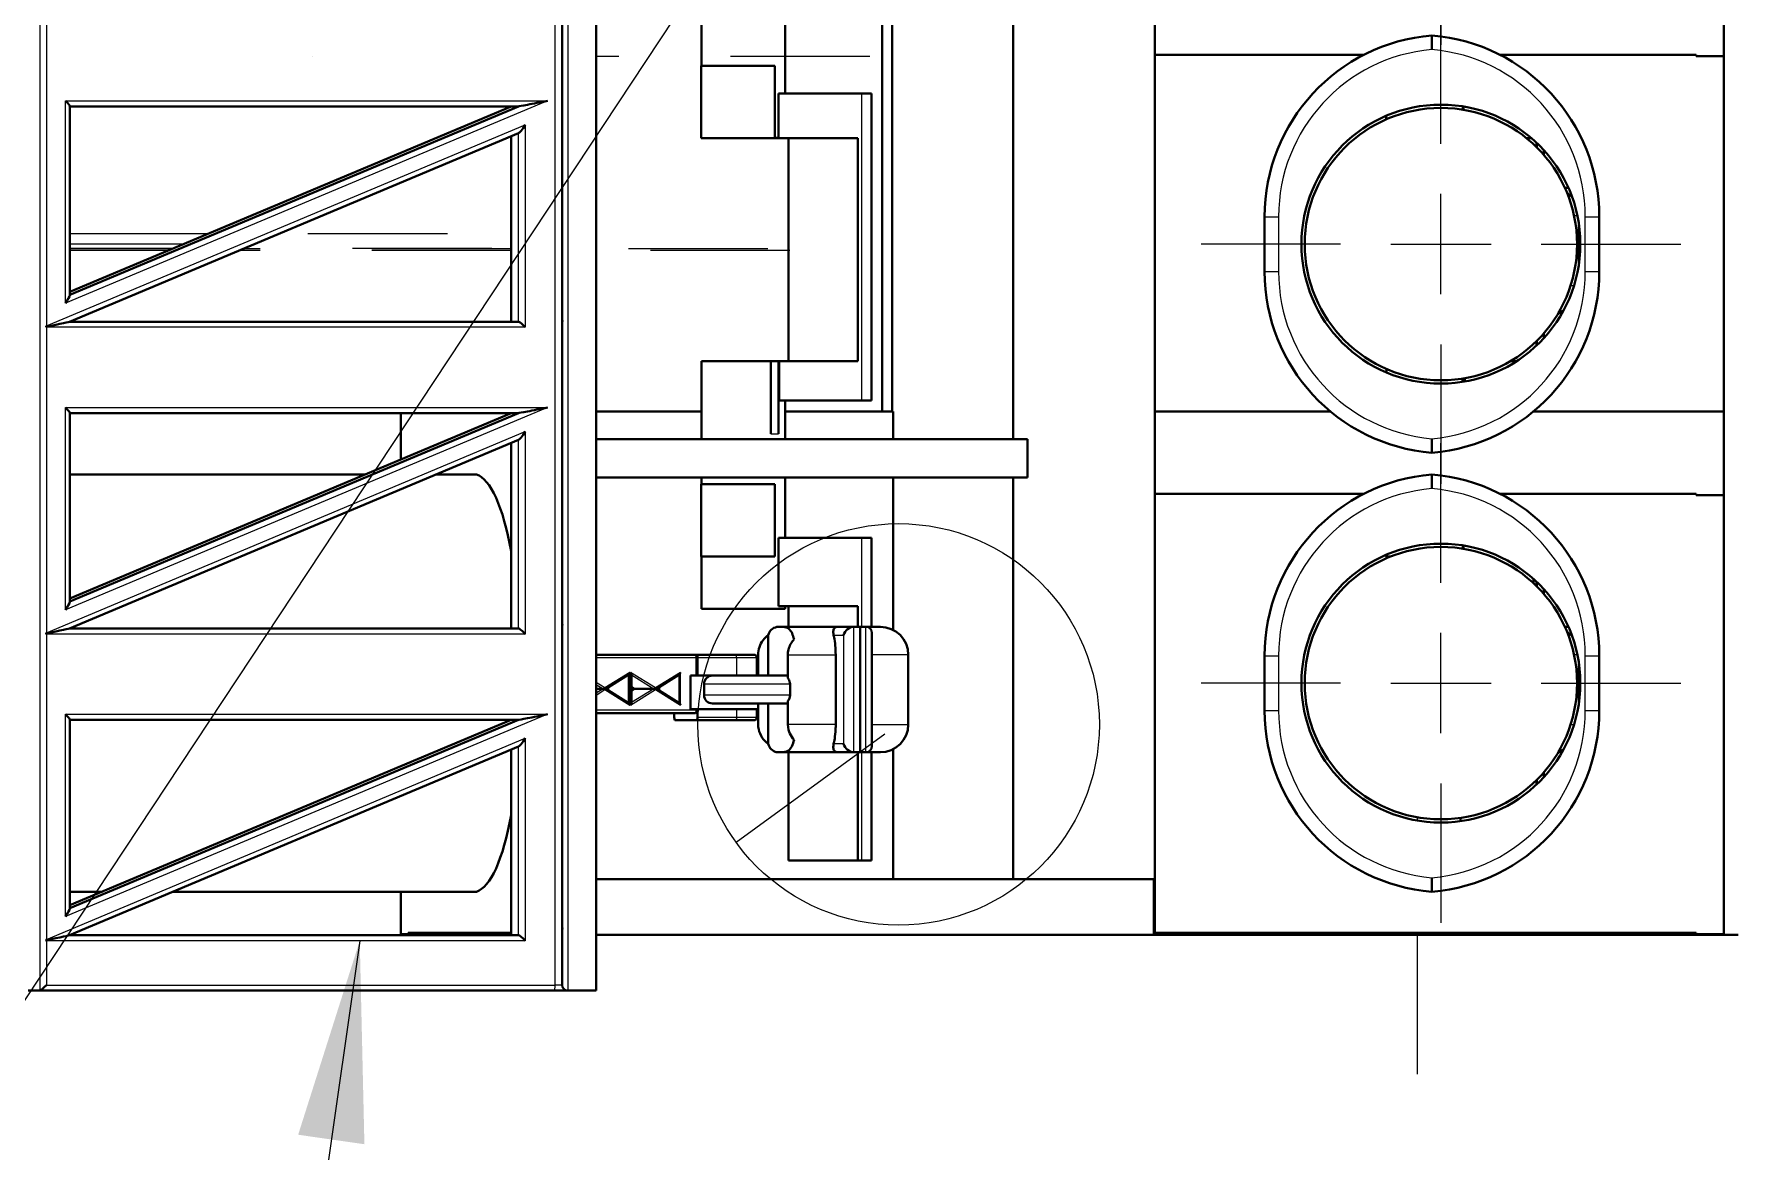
# Model space of a CAD drawing. Header units: inches. Extents: x 0 to 11, y 0 to 8.5.
# Drawn here: x 8.643 to 10.164, y 3.789 to 4.791 of the extents above; entities that cross this region are included whole.
import ezdxf

# ---------------------------------------------------------------- set-up
doc = ezdxf.new("R2010")
doc.units = ezdxf.units.IN
doc.header["$LTSCALE"] = 0.5
doc.header["$MEASUREMENT"] = 0
doc.linetypes.add('CENTER', pattern=[0.72, 0.45, -0.09, 0.09, -0.09])
doc.linetypes.add('ONS_PHANTOM', pattern=[0.5, 0.25, -0.05, 0.05, -0.05, 0.05, -0.05])
for name, color, linetype, lineweight in [('ANNOTATION_LINES', 7, 'Continuous', 13), ('ANNOTATION_TEXT', 7, 'Continuous', 25), ('CENTERMARKS', 7, 'Continuous', 13), ('EXPLODE_LINES', 7, 'ONS_PHANTOM', 13), ('TANGENT_LINES', 7, 'Continuous', 15), ('Visible', 7, 'Continuous', 40)]:
    doc.layers.add(name, color=color, linetype=linetype, lineweight=lineweight)

msp = doc.modelspace()

# ---------------------------------------------------------------- linework, layer by layer
at = {"layer": 'ANNOTATION_LINES', "color": 7}
for p, q in [((9.31875, 4.95886, -0.20227), (7.87732, 2.78036, 0.20227)), ((9.40583, 4.16281, 0.0069), (9.27248, 4.06581, -0.0069)), ((8.93496, 3.97774, 0.26143), (8.76743, 2.80843, -0.26143))]:
    msp.add_line(p, q, dxfattribs=at)
msp.add_solid([(8.87973, 3.80381), (8.93496, 3.97774), (8.93913, 3.7953)], dxfattribs=at)
at = {"layer": 'ANNOTATION_TEXT', "color": 7}
msp.add_circle((9.41805, 4.17169), 0.18, dxfattribs=at)
at = {"layer": 'CENTERMARKS', "linetype": 'CENTER'}
for p, q in [((9.90426, 4.90587), (9.90426, 4.78087)), ((9.90426, 4.69229), (9.90426, 4.81729)), ((9.81426, 4.60229), (9.68926, 4.60229)), ((9.99426, 4.60229), (10.11926, 4.60229)), ((9.90426, 4.51229), (9.90426, 4.38729)), ((9.90426, 4.2987), (9.90426, 4.4237)), ((9.81426, 4.2087), (9.68926, 4.2087)), ((9.99426, 4.2087), (10.11926, 4.2087)), ((9.90426, 4.1187), (9.90426, 3.9937))]:
    msp.add_line(p, q, dxfattribs=at)
at = {"layer": 'CENTERMARKS', "linetype": 'Continuous'}
for p, q in [((9.90426, 4.55729), (9.90426, 4.64729)), ((9.85926, 4.60229), (9.94926, 4.60229)), ((9.90426, 4.1637), (9.90426, 4.2537)), ((9.85926, 4.2087), (9.94926, 4.2087))]:
    msp.add_line(p, q, dxfattribs=at)
at = {"layer": 'EXPLODE_LINES'}
for p, q in [((8.89225, 4.77055), (8.89225, 4.77055)), ((9.39225, 4.77055), (9.14679, 4.77055)), ((8.7988, 4.61158), (8.67496, 4.61158)), ((9.01351, 4.61158), (8.86255, 4.61158)), ((8.77667, 4.60229), (8.67496, 4.60229)), ((8.77667, 4.60229), (8.67496, 4.60229)), ((8.76731, 4.59835), (8.67496, 4.59835)), ((8.76669, 4.59809), (8.67496, 4.59809)), ((8.76297, 4.59653), (8.67496, 4.59653)), ((9.07072, 4.59653), (8.82672, 4.59653)), ((9.07072, 4.59809), (8.83044, 4.59809)), ((9.05344, 4.59835), (8.83106, 4.59835)), ((9.30076, 4.59809), (9.14679, 4.59809)), ((9.32053, 4.59653), (9.14679, 4.59653)), ((9.88299, 4.08845), (9.88299, 4.08552)), ((9.88299, 3.98305), (9.88299, 3.78305))]:
    msp.add_line(p, q, dxfattribs=at)
at = {"layer": 'TANGENT_LINES'}
for p, q in [((8.64828, 3.9331), (8.64828, 5.60799)), ((9.11018, 3.93805), (9.11018, 5.60305)), ((9.12147, 5.60805), (9.12147, 3.93305)), ((8.65415, 4.80274), (8.65415, 4.52892)), ((9.38479, 4.73721), (9.38479, 4.46221)), ((9.10329, 4.7308), (8.67125, 4.54932)), ((8.67125, 4.7308), (9.10329, 4.7308)), ((8.67125, 4.54932), (8.67125, 4.7308)), ((8.65415, 4.52892), (9.08337, 4.70921)), ((9.07725, 4.53274), (9.07725, 4.70176)), ((9.08337, 4.70921), (9.08337, 4.52774)), ((10.02164, 4.64528), (10.0208, 4.64528)), ((9.74625, 4.62683), (9.75875, 4.62683)), ((9.75875, 4.62683), (9.75875, 4.57774)), ((10.02663, 4.62778), (10.02368, 4.62778)), ((10.03375, 4.57774), (10.03375, 4.62683)), ((10.03375, 4.62683), (10.04625, 4.62683)), ((9.74625, 4.57774), (9.75875, 4.57774)), ((10.02063, 4.56528), (10.02366, 4.56528)), ((10.03375, 4.57774), (10.04625, 4.57774)), ((9.08337, 4.52774), (8.65415, 4.52774)), ((8.65415, 4.52774), (8.65415, 4.25392)), ((9.10329, 4.4558), (8.67125, 4.27432)), ((8.67125, 4.27432), (8.67125, 4.4558)), ((8.67125, 4.4558), (9.10329, 4.4558)), ((8.65415, 4.25392), (9.08337, 4.43421)), ((9.08337, 4.43421), (9.08337, 4.25274)), ((9.30358, 4.43221), (9.31024, 4.43221)), ((9.07725, 4.25774), (9.07725, 4.42676)), ((9.38479, 4.33896), (9.38479, 4.25919)), ((9.08337, 4.25274), (8.65415, 4.25274)), ((8.65415, 4.25274), (8.65415, 3.97892)), ((9.35979, 4.25169), (9.3688, 4.25169)), ((9.3688, 4.25169), (9.3688, 4.15419)), ((9.37799, 4.14669), (9.37799, 4.25919)), ((9.38859, 4.14669), (9.38859, 4.25919)), ((10.02164, 4.25169), (10.0208, 4.25169)), ((9.14679, 4.23169), (9.23688, 4.23169)), ((9.23784, 4.23169), (9.27279, 4.23169)), ((9.27279, 4.23169), (9.27279, 4.21544)), ((9.27279, 4.23169), (9.29096, 4.23169)), ((9.31875, 4.23419), (9.36168, 4.23419)), ((9.42673, 4.23419), (9.39415, 4.23419)), ((9.74625, 4.23324), (9.75875, 4.23324)), ((9.75875, 4.23324), (9.75875, 4.18416)), ((10.02663, 4.23419), (10.02368, 4.23419)), ((10.03375, 4.18416), (10.03375, 4.23324)), ((10.03375, 4.23324), (10.04625, 4.23324)), ((9.17712, 4.21836), (9.15471, 4.20442)), ((9.17549, 4.21617), (9.17549, 4.19123)), ((9.17712, 4.18903), (9.17712, 4.21836)), ((9.17777, 4.21836), (9.17777, 4.18903)), ((9.20018, 4.20442), (9.17777, 4.21836)), ((9.17855, 4.21614), (9.19855, 4.2037)), ((9.22258, 4.21836), (9.20018, 4.20442)), ((9.22096, 4.21617), (9.22096, 4.19123)), ((9.22258, 4.18903), (9.22258, 4.21836)), ((9.15471, 4.20442), (9.14679, 4.20935)), ((9.14679, 4.20761), (9.15308, 4.2037)), ((9.15308, 4.2037), (9.14679, 4.19978)), ((9.14679, 4.19805), (9.15471, 4.20298)), ((9.15471, 4.20298), (9.17712, 4.18903)), ((9.15791, 4.20217), (9.15791, 4.20523)), ((9.17777, 4.18903), (9.20018, 4.20298)), ((9.18097, 4.2037), (9.17855, 4.2052)), ((9.17855, 4.20219), (9.18097, 4.2037)), ((9.19855, 4.2037), (9.17855, 4.19125)), ((9.20018, 4.20298), (9.22258, 4.18903)), ((9.20338, 4.20217), (9.20338, 4.20523)), ((9.24365, 4.20794), (9.32072, 4.20794)), ((9.23688, 4.18434), (9.14679, 4.18434)), ((9.32072, 4.19794), (9.24365, 4.19794)), ((9.27279, 4.18544), (9.27279, 4.17786)), ((9.10329, 4.1808), (8.67125, 3.99932)), ((8.67125, 4.1808), (9.10329, 4.1808)), ((8.67125, 3.99932), (8.67125, 4.1808)), ((9.27279, 4.17786), (9.23784, 4.17786)), ((9.29096, 4.17786), (9.27279, 4.17786)), ((9.36168, 4.17169), (9.31875, 4.17169)), ((9.39415, 4.17169), (9.42673, 4.17169)), ((9.74625, 4.18416), (9.75875, 4.18416)), ((10.02063, 4.17169), (10.02366, 4.17169)), ((10.03375, 4.18416), (10.04625, 4.18416)), ((8.65415, 3.97892), (9.08337, 4.15921)), ((9.08337, 4.15921), (9.08337, 3.97774)), ((9.3688, 4.15419), (9.35979, 4.15419)), ((9.07725, 3.98274), (9.07725, 4.15176)), ((9.38479, 4.14669), (9.38479, 4.04971)), ((8.65415, 3.97774), (8.65415, 3.93805)), ((9.08337, 3.97774), (8.65415, 3.97774)), ((8.65415, 3.93805), (9.11018, 3.93805)), ((9.11647, 3.93805), (9.11018, 3.93805))]:
    msp.add_line(p, q, dxfattribs=at)
for centre, start, end in [((9.90921, 4.62683), 94.94114, 180), ((9.88329, 4.62683), 0, 85.05886), ((9.90921, 4.57774), 180, 265.05886), ((9.88329, 4.57774), 274.94114, 0), ((9.90921, 4.23324), 94.94114, 180), ((9.88329, 4.23324), 0, 85.05886), ((9.90921, 4.18416), 180, 265.05886), ((9.88329, 4.18416), 274.94114, 0)]:
    msp.add_arc(centre, 0.15046, start, end, dxfattribs=at)
for centre, major_axis, ratio, start_param, end_param in [((9.27186, 4.23169), (0, -0.0025), 0.3728766, 1.5707963, 3.1415927), ((9.10889, 3.93805), (0, -0.005), 0.2574798, 0, 1.5707963)]:
    msp.add_ellipse(centre, major_axis=major_axis, ratio=ratio, start_param=start_param, end_param=end_param, dxfattribs=at)
at = {"layer": 'TANGENT_LINES', "extrusion": (0, 0, -1)}
msp.add_ellipse((9.27186, 4.17786), major_axis=(0, 0.0025), ratio=0.3728766, start_param=1.5707963, end_param=3.1415927, dxfattribs=at)
at = {"layer": 'Visible'}
for p, q in [((9.5207, 5.65805), (9.5207, 4.42729)), ((9.14679, 5.60805), (9.14679, 3.93305)), ((9.64777, 4.772), (9.64777, 5.23946)), ((10.15799, 5.23946), (10.15799, 4.77087)), ((9.4033, 4.93391), (9.4033, 4.45229)), ((9.41219, 4.93616), (9.41219, 4.45229)), ((9.24137, 4.87221), (9.24137, 4.76221)), ((9.64777, 4.37841), (9.64777, 4.84587)), ((10.15799, 4.84587), (10.15799, 4.37729)), ((9.31637, 4.73721), (9.31637, 4.83221)), ((9.11647, 4.53601), (9.11647, 4.80442)), ((9.89625, 4.77673), (9.89625, 4.78927)), ((9.83518, 4.772), (9.64777, 4.772)), ((10.13299, 4.772), (9.95731, 4.772)), ((10.13299, 4.772), (10.13299, 4.77087)), ((10.15799, 4.77087), (10.13299, 4.77087)), ((9.24103, 4.76221), (9.24103, 4.69721)), ((9.307, 4.76221), (9.24103, 4.76221)), ((9.307, 4.76221), (9.307, 4.69771)), ((9.31024, 4.73721), (9.38479, 4.73721)), ((9.31024, 4.73721), (9.31024, 4.69771)), ((9.39391, 4.73721), (9.38479, 4.73721)), ((9.39391, 4.46221), (9.39391, 4.73721)), ((8.67496, 4.5565), (8.67496, 4.72596)), ((9.07072, 4.7258), (8.67496, 4.55956)), ((8.67496, 4.55682), (9.07725, 4.7258)), ((9.07725, 4.7258), (8.67496, 4.7258)), ((9.85509, 4.71721), (9.85509, 4.71406)), ((9.92383, 4.72282), (9.92383, 4.72574)), ((9.92451, 4.72563), (9.92451, 4.72271)), ((8.6748, 4.53271), (9.0774, 4.70183)), ((9.07072, 4.53274), (9.07072, 4.69902)), ((9.307, 4.69721), (9.24103, 4.69721)), ((9.307, 4.69771), (9.307, 4.69721)), ((9.31024, 4.69771), (9.307, 4.69771)), ((9.307, 4.69721), (9.31024, 4.69721)), ((9.31024, 4.69771), (9.31024, 4.69721)), ((9.31024, 4.69721), (9.38146, 4.69721)), ((9.31925, 4.69721), (9.31925, 4.49721)), ((9.38146, 4.69721), (9.38146, 4.49721)), ((9.98108, 4.69721), (9.98559, 4.69721)), ((9.9899, 4.69334), (9.9899, 4.68933)), ((9.99035, 4.69292), (9.99035, 4.68889)), ((9.99642, 4.6824), (9.99642, 4.68674)), ((10.01544, 4.65278), (10.01861, 4.65278)), ((10.0208, 4.64528), (10.01705, 4.64846)), ((9.74625, 4.57774), (9.74625, 4.62683)), ((10.04625, 4.62683), (10.04625, 4.57774)), ((10.02808, 4.61939), (10.02808, 4.58518)), ((9.11647, 4.53192), (9.11647, 4.53601)), ((10.0128, 4.54028), (10.00946, 4.54028)), ((8.67486, 4.53274), (9.07725, 4.53274)), ((9.11647, 4.26351), (9.11647, 4.53192)), ((9.99642, 4.51783), (9.99642, 4.52217)), ((9.9899, 4.51524), (9.9899, 4.51123)), ((9.99035, 4.51568), (9.99035, 4.51165)), ((9.24137, 4.49721), (9.24137, 4.42729)), ((9.30358, 4.49721), (9.24137, 4.49721)), ((9.30358, 4.49721), (9.31024, 4.49721)), ((9.30358, 4.49721), (9.30358, 4.43221)), ((9.31024, 4.49721), (9.31024, 4.43221)), ((9.31085, 4.49721), (9.31024, 4.49721)), ((9.31085, 4.49721), (9.38146, 4.49721)), ((9.31085, 4.49721), (9.31085, 4.46221)), ((9.85539, 4.49038), (9.85539, 4.48723)), ((9.96647, 4.49721), (9.97196, 4.49721)), ((9.92353, 4.4817), (9.92353, 4.47878)), ((9.92442, 4.48185), (9.92442, 4.47892)), ((9.92581, 4.48209), (9.92581, 4.47916)), ((9.31085, 4.46221), (9.38479, 4.46221)), ((9.31637, 4.42729), (9.31637, 4.46221)), ((9.39391, 4.46221), (9.38479, 4.46221)), ((8.67496, 4.2815), (8.67496, 4.45096)), ((8.67496, 4.28182), (9.07725, 4.4508)), ((9.07072, 4.4508), (8.67496, 4.28456)), ((9.07725, 4.4508), (8.67496, 4.4508)), ((8.97184, 4.4508), (8.97184, 4.40926)), ((9.14679, 4.45229), (9.24137, 4.45229)), ((9.31637, 4.45229), (9.41323, 4.45229)), ((9.41323, 4.45229), (9.41323, 4.42729)), ((9.64777, 4.45229), (9.80521, 4.45229)), ((9.64777, 3.98483), (9.64777, 4.45229)), ((9.98729, 4.45229), (10.15799, 4.45229)), ((10.15799, 4.45229), (10.15799, 3.9837)), ((9.89625, 4.4153), (9.89625, 4.42784)), ((8.6748, 4.25771), (9.0774, 4.42683)), ((9.07072, 4.25774), (9.07072, 4.42402)), ((9.53373, 4.42729), (9.14679, 4.42729)), ((9.53373, 4.39315), (9.53373, 4.42729)), ((8.67496, 4.39568), (8.93951, 4.39568)), ((9.00326, 4.39568), (9.03958, 4.39568)), ((9.53373, 4.39315), (9.14679, 4.39315)), ((9.24103, 4.38721), (9.24103, 4.32221)), ((9.307, 4.38721), (9.24103, 4.38721)), ((9.24137, 4.39315), (9.24137, 4.38721)), ((9.307, 4.38721), (9.307, 4.32221)), ((9.31637, 4.33896), (9.31637, 4.39315)), ((9.41323, 4.39315), (9.41323, 4.25639)), ((9.5207, 4.39315), (9.5207, 4.03305)), ((9.89625, 4.38314), (9.89625, 4.39568)), ((9.83518, 4.37841), (9.64777, 4.37841)), ((10.13299, 4.37841), (9.95731, 4.37841)), ((10.13299, 4.37841), (10.13299, 4.37729)), ((10.15799, 4.37729), (10.13299, 4.37729)), ((9.31024, 4.33896), (9.38479, 4.33896)), ((9.31024, 4.33896), (9.31024, 4.27771)), ((9.39391, 4.33896), (9.38479, 4.33896)), ((9.39391, 4.25919), (9.39391, 4.33896)), ((9.307, 4.32221), (9.24103, 4.32221)), ((9.24137, 4.32221), (9.24137, 4.27521)), ((9.85509, 4.32362), (9.85509, 4.32221)), ((9.85509, 4.32221), (9.85924, 4.32221)), ((9.85539, 4.32221), (9.85539, 4.3206)), ((9.92383, 4.32923), (9.92383, 4.33216)), ((9.92451, 4.33205), (9.92451, 4.32912)), ((9.9873, 4.29823), (9.9873, 4.30213)), ((9.9899, 4.29975), (9.9899, 4.29574)), ((9.99035, 4.29933), (9.99035, 4.2953)), ((9.99642, 4.28881), (9.99642, 4.29315)), ((9.31024, 4.27771), (9.38146, 4.27771)), ((9.31637, 4.27521), (9.31637, 4.27771)), ((9.31925, 4.27771), (9.31925, 4.25919)), ((9.38146, 4.27771), (9.38146, 4.25919)), ((9.11647, 4.25942), (9.11647, 4.26351)), ((9.31637, 4.27521), (9.24137, 4.27521)), ((8.67486, 4.25774), (9.07725, 4.25774)), ((9.11647, 3.99101), (9.11647, 4.25942)), ((9.30116, 4.25175), (9.30116, 4.21544)), ((9.36268, 4.25919), (9.31178, 4.25919)), ((9.37799, 4.25919), (9.36268, 4.25919)), ((9.3836, 4.25919), (9.36646, 4.25919)), ((9.3836, 4.25919), (9.37799, 4.25919)), ((9.3836, 4.25919), (9.3836, 4.14669)), ((9.3836, 4.25919), (9.38859, 4.25919)), ((9.3836, 4.14669), (9.3836, 4.25919)), ((9.3836, 4.25919), (9.40173, 4.25919)), ((9.39425, 4.25919), (9.39391, 4.25919)), ((9.39415, 4.15225), (9.39415, 4.25363)), ((10.01544, 4.25919), (10.01861, 4.25919)), ((10.0208, 4.25169), (10.01705, 4.25488)), ((9.23594, 4.23419), (9.14679, 4.23419)), ((9.23594, 4.23419), (9.23691, 4.23419)), ((9.23688, 4.21544), (9.23688, 4.23169)), ((9.27186, 4.23419), (9.23691, 4.23419)), ((9.23784, 4.21544), (9.23784, 4.23169)), ((9.28846, 4.23419), (9.27186, 4.23419)), ((9.29096, 4.21544), (9.29096, 4.23169)), ((9.29208, 4.23419), (9.29208, 4.21544)), ((9.31875, 4.23419), (9.31875, 4.21316)), ((9.31932, 4.23883), (9.31902, 4.23739)), ((9.36168, 4.23419), (9.36168, 4.17169)), ((9.42673, 4.17169), (9.42673, 4.23419)), ((9.74625, 4.18416), (9.74625, 4.23324)), ((10.04625, 4.23324), (10.04625, 4.18416)), ((9.15545, 4.2037), (9.17561, 4.21624)), ((9.17855, 4.19104), (9.17855, 4.21635)), ((9.20092, 4.2037), (9.22107, 4.21624)), ((9.23144, 4.18544), (9.23144, 4.21544)), ((9.23144, 4.21544), (9.23688, 4.21544)), ((9.23688, 4.21544), (9.23784, 4.21544)), ((9.23784, 4.21544), (9.26818, 4.21544)), ((9.31875, 4.21544), (9.26818, 4.21544)), ((10.02808, 4.22581), (10.02808, 4.19159)), ((9.14679, 4.2037), (9.15308, 4.2037)), ((9.15465, 4.2037), (9.15308, 4.2037)), ((9.15545, 4.2037), (9.15465, 4.2037)), ((9.17561, 4.19116), (9.15545, 4.2037)), ((9.15782, 4.20517), (9.15782, 4.20222)), ((9.17855, 4.20517), (9.18092, 4.2037)), ((9.18092, 4.2037), (9.17855, 4.20222)), ((9.18097, 4.2037), (9.19855, 4.2037)), ((9.19855, 4.2037), (9.20011, 4.2037)), ((9.20011, 4.2037), (9.20092, 4.2037)), ((9.22107, 4.19116), (9.20092, 4.2037)), ((9.20329, 4.20517), (9.20329, 4.20222)), ((9.24365, 4.20794), (9.24365, 4.19794)), ((9.32072, 4.19794), (9.32072, 4.20794)), ((9.23688, 4.18544), (9.23144, 4.18544)), ((9.23784, 4.18544), (9.23688, 4.18544)), ((9.23688, 4.18434), (9.23688, 4.18544)), ((9.27279, 4.18544), (9.23784, 4.18544)), ((9.23784, 4.17786), (9.23784, 4.18544)), ((9.25115, 4.19044), (9.31875, 4.19044)), ((9.29096, 4.18544), (9.27279, 4.18544)), ((9.29096, 4.17786), (9.29096, 4.18544)), ((9.29208, 4.19044), (9.29208, 4.17169)), ((9.30116, 4.19044), (9.30116, 4.15413)), ((9.31875, 4.19272), (9.31875, 4.17169)), ((8.67496, 4.0065), (8.67496, 4.17596)), ((9.07072, 4.1758), (8.67496, 4.00956)), ((9.07725, 4.1758), (8.67496, 4.1758)), ((8.67496, 4.00682), (9.07725, 4.1758)), ((9.14679, 4.18184), (9.23594, 4.18184)), ((9.21699, 4.17786), (9.21699, 4.18184)), ((9.23691, 4.17536), (9.21792, 4.17536)), ((9.23691, 4.17536), (9.27186, 4.17536)), ((9.27186, 4.17536), (9.28846, 4.17536)), ((9.31875, 4.17169), (9.31939, 4.16677)), ((8.6748, 3.98271), (9.0774, 4.15183)), ((9.07072, 3.98274), (9.07072, 4.14902)), ((9.3109, 4.14673), (9.30898, 4.14685)), ((9.31178, 4.14669), (9.36268, 4.14669)), ((9.31925, 4.14669), (9.31925, 4.04971)), ((9.36268, 4.14669), (9.37799, 4.14669)), ((9.3836, 4.14669), (9.36646, 4.14669)), ((9.3836, 4.14669), (9.37799, 4.14669)), ((9.38146, 4.14669), (9.38146, 4.04971)), ((9.3836, 4.14669), (9.38859, 4.14669)), ((9.3836, 4.14669), (9.38859, 4.14669)), ((9.40173, 4.14669), (9.3836, 4.14669)), ((9.3836, 4.14669), (9.39425, 4.14669)), ((9.39391, 4.04971), (9.39391, 4.14669)), ((9.41323, 4.14949), (9.41323, 4.03305)), ((10.0128, 4.14669), (10.00946, 4.14669)), ((9.99642, 4.12425), (9.99642, 4.12858)), ((9.9899, 4.12166), (9.9899, 4.11765)), ((9.99035, 4.12209), (9.99035, 4.11806)), ((9.92176, 4.08785), (9.92176, 4.08493)), ((9.38146, 4.04971), (9.31925, 4.04971)), ((9.38146, 4.04971), (9.38479, 4.04971)), ((9.39391, 4.04971), (9.38479, 4.04971)), ((9.14679, 4.03305), (9.64679, 4.03305)), ((9.64777, 4.03305), (9.64679, 4.03305)), ((9.64679, 4.03305), (9.64679, 3.98305)), ((9.89625, 4.02171), (9.89625, 4.03426)), ((8.70389, 4.02171), (8.67496, 4.02171)), ((9.03958, 4.02171), (8.76765, 4.02171)), ((8.97184, 4.02171), (8.97184, 3.9837)), ((9.11647, 3.98692), (9.11647, 3.99101)), ((9.11647, 3.93805), (9.11647, 3.98692)), ((8.67486, 3.98274), (9.07725, 3.98274)), ((8.97184, 3.9837), (8.97831, 3.9837)), ((8.97831, 3.98483), (9.07072, 3.98483)), ((8.97831, 3.98483), (8.97831, 3.9837)), ((8.97831, 3.9837), (9.01258, 3.9837)), ((9.01233, 3.9837), (9.01233, 3.98305)), ((9.07072, 3.98305), (9.01233, 3.98305)), ((9.14679, 3.98305), (9.64679, 3.98305)), ((10.13397, 3.98305), (9.64679, 3.98305)), ((10.13299, 3.98483), (9.64777, 3.98483)), ((10.13299, 3.98483), (10.13299, 3.9837)), ((10.15799, 3.9837), (10.13299, 3.9837)), ((10.13397, 3.9837), (10.13397, 3.98305)), ((10.17084, 3.98305), (10.13397, 3.98305)), ((8.64798, 3.93305), (8.63772, 3.93305)), ((9.10889, 3.93305), (8.64798, 3.93305)), ((9.10889, 3.93305), (9.12147, 3.93305)), ((9.14679, 3.93305), (9.12147, 3.93305))]:
    msp.add_line(p, q, dxfattribs=at)
for centre, radius in [((9.90426, 4.60229), 0.125), ((9.90426, 4.60229), 0.12211), ((9.90426, 4.2087), 0.125), ((9.90426, 4.2087), 0.12211)]:
    msp.add_circle(centre, radius, dxfattribs=at)
for centre, radius, start, end in [((9.90921, 4.62683), 0.16296, 94.56129, 180), ((9.88329, 4.62683), 0.16296, 0, 85.43871), ((9.90921, 4.57774), 0.16296, 180, 265.43871), ((9.88329, 4.57774), 0.16296, 274.56129, 0), ((9.90921, 4.23324), 0.16296, 94.56129, 180), ((9.88329, 4.23324), 0.16296, 0, 85.43871), ((9.31028, 4.2498), 0.00932, 98.08617, 167.91656), ((9.31178, 4.23419), 0.025, 90, 96.50308), ((9.33964, 4.2337), 0.02096, 136.97743, 165.83161), ((9.40173, 4.23419), 0.025, 0.00001, 90.00001), ((9.28846, 4.23169), 0.0025, 0, 90), ((9.25115, 4.20794), 0.0075, 90, 180), ((9.25115, 4.19794), 0.0075, 180, 270), ((9.31287, 4.19791), 0.00785, 318.55649, 0.19167), ((9.28846, 4.17786), 0.0025, 270, 0), ((9.40173, 4.17169), 0.025, 270.00001, 0.00001), ((9.90921, 4.18416), 0.16296, 180, 265.43871), ((9.88329, 4.18416), 0.16296, 274.56129, 0), ((9.31178, 4.17169), 0.025, 263.55759, 270), ((9.12147, 3.93805), 0.005, 180, 270)]:
    msp.add_arc(centre, radius, start, end, dxfattribs=at)
at = {"layer": 'Visible', "extrusion": (0, 0, -1)}
for centre, major_axis, ratio, start_param, end_param in [((8.66996, 4.7308), (-0.00496, 0.00496), 0.1309475, 1.7010029, 3.2717992), ((9.102, 4.7308), (-0.02478, -0.00499), 0.010071, 10.9456344, 12.5164308), ((8.66996, 4.54932), (-0.00492, -0.0074), 0.121036, 9.6049244, 10.9153075), ((8.65004, 4.52774), (-0.02478, -0.00499), 0.010071, 9.3748381, 10.8502161), ((8.66996, 4.4558), (-0.00496, 0.00496), 0.1309475, 1.7010029, 3.2717992), ((9.102, 4.4558), (-0.02478, -0.00499), 0.010071, 10.9456344, 12.5164308), ((8.66996, 4.27432), (-0.00492, -0.0074), 0.121036, 9.6049244, 10.9153075), ((8.65004, 4.25274), (-0.02478, -0.00499), 0.010071, 9.3748381, 10.8502161), ((9.38665, 4.25169), (-0.00595, -0.00595), 0.7673273, 8.7702803, 10.0792775), ((9.23691, 4.23169), (0, 0.0025), 0.3728766, 0, 1.5707963), ((9.17665, 4.21836), (0.0012, 0.00216), 0.1659044, 1.4788871, 3.0496834), ((9.15424, 4.20442), (0, 0.00144), 0.3229206, 1.5707963, 2.0943951), ((9.15424, 4.20298), (0, 0.00144), 0.3229206, 1.0471976, 1.5707963), ((8.66996, 4.1808), (-0.00496, 0.00496), 0.1309475, 1.7010029, 3.2717992), ((9.102, 4.1808), (-0.02478, -0.00499), 0.010071, 10.9456344, 12.5164308), ((9.21792, 4.17786), (0, 0.0025), 0.3728766, 9.424778, 10.9955743), ((9.23691, 4.17786), (0, 0.0025), 0.3728766, 1.5707963, 3.1415927), ((9.08208, 4.15921), (-0.00492, -0.0074), 0.121036, 10.9153075, 12.4861039), ((9.37605, 4.15419), (-0.00595, 0.00595), 0.767327, 10.0792764, 11.6500728), ((8.66996, 3.99932), (-0.00492, -0.0074), 0.121036, 9.6049244, 10.9153075), ((8.65004, 3.97774), (-0.02478, -0.00499), 0.010071, 9.3748381, 10.8502161), ((8.65286, 3.97892), (0.00492, 0.0074), 0.121036, 1.4905296, 1.5859479), ((8.65286, 3.97774), (-0.00496, 0.00496), 0.1309475, 1.6055846, 1.7010029), ((9.08208, 3.97774), (0.00496, -0.00496), 0.1309475, 9.5549846, 11.1257809)]:
    msp.add_ellipse(centre, major_axis=major_axis, ratio=ratio, start_param=start_param, end_param=end_param, dxfattribs=at)
at = {"layer": 'Visible'}
for centre, major_axis, ratio, start_param, end_param in [((9.08208, 4.70921), (-0.00492, -0.0074), 0.121036, 0.0802667, 1.6510631), ((9.12147, 4.53601), (0, -0.00743), 0.6729941, 10.9955743, 11.3308414), ((8.65286, 4.52892), (0.00492, 0.0074), 0.121036, 10.9804227, 11.075841), ((8.65286, 4.52774), (-0.00496, 0.00496), 0.1309475, 10.8653677, 10.960786), ((9.08208, 4.52774), (0.00496, -0.00496), 0.1309475, 1.4405897, 3.0113861), ((9.12147, 4.53192), (0, -0.005), 0.9999825, 10.6603072, 10.9955743), ((9.08208, 4.43421), (-0.00492, -0.0074), 0.121036, 0.0802667, 1.6510631), ((9.03623, 4.23324), (0, -0.16296), 0.258819, 2.1841894, 3.0619832), ((9.12147, 4.26351), (0, -0.00743), 0.6729941, 10.9955743, 11.3308414), ((9.12147, 4.25942), (0, -0.005), 0.9999825, 10.6603072, 10.9955743), ((8.65286, 4.25392), (0.00492, 0.0074), 0.121036, 10.9804227, 11.075841), ((8.65286, 4.25274), (-0.00496, 0.00496), 0.1309475, 10.8653677, 10.960786), ((9.08208, 4.25274), (0.00496, -0.00496), 0.1309475, 1.4405897, 3.0113861), ((9.37605, 4.25169), (0.00595, 0.00595), 0.767327, 0.6544985, 2.2252948), ((9.23594, 4.23169), (0, -0.0025), 0.3728766, 1.5707963, 3.1415927), ((9.1773, 4.21836), (-0.0012, 0.00216), 0.1659044, 9.3328687, 10.903665), ((9.22212, 4.21836), (0.0012, 0.00216), 0.1659044, 9.5166872, 11.0874835), ((9.19971, 4.20442), (0, -0.00144), 0.3229206, 1.0471976, 1.5707963), ((9.19971, 4.20298), (0, -0.00144), 0.3229206, 1.5707963, 2.0943951), ((9.17665, 4.18903), (-0.0012, 0.00216), 0.1659044, 10.903665, 12.4744614), ((9.1773, 4.18903), (-0.0012, -0.00216), 0.1659044, 1.6627056, 3.2335019), ((9.22212, 4.18903), (-0.0012, 0.00216), 0.1659044, 10.903665, 12.4744614), ((9.23594, 4.18434), (0, -0.0025), 0.3728766, 0, 1.5707963), ((9.38665, 4.15419), (0.00595, -0.00595), 0.7673271, -0.6544996, 0.6544976), ((9.03623, 4.18416), (0, -0.16296), 0.258819, 0.0796095, 0.9574033), ((9.12147, 3.99101), (0, -0.00743), 0.6729941, 10.9955743, 11.3308414), ((9.12147, 3.98692), (0, -0.005), 0.9999825, 10.6603072, 10.9955743), ((8.64798, 3.93805), (0, 0.005), 0.404263, 9.424778, 9.5755303), ((8.65286, 3.93805), (-0.00496, -0.00496), 0.1309475, 0.280959, 1.7010029)]:
    msp.add_ellipse(centre, major_axis=major_axis, ratio=ratio, start_param=start_param, end_param=end_param, dxfattribs=at)
for points, knots in [([(10.00899, 4.54087), (10.00965, 4.54104), (10.01109, 4.54141), (10.0128, 4.54218), (10.01372, 4.54259)], [0, 0, 0, 0, 0.4613251, 1, 1, 1, 1]), ([(9.29208, 4.23419), (9.29231, 4.23653), (9.29278, 4.24119), (9.29629, 4.24742), (9.29956, 4.25032), (9.30116, 4.25175)], [0, 0, 0, 0, 0.3380587, 0.6745569, 1, 1, 1, 1]), ([(9.30897, 4.25903), (9.30914, 4.25905), (9.3096, 4.2591), (9.3106, 4.25913), (9.31123, 4.25916)], [0, 0, 0, 0, 0.372442, 1, 1, 1, 1]), ([(9.31123, 4.25916), (9.31249, 4.25919), (9.3151, 4.25927), (9.31979, 4.25802), (9.32281, 4.25339), (9.32381, 4.24982), (9.32432, 4.248)], [0, 0, 0, 0, 0.224052, 0.4675624, 0.7287387, 1, 1, 1, 1]), ([(9.36268, 4.25919), (9.36268, 4.25919), (9.36263, 4.25921), (9.35995, 4.25817), (9.35933, 4.25496), (9.35963, 4.25279), (9.35979, 4.25169)], [0, 0, 0, 0, 0.030565, 0.3202655, 0.6571696, 1, 1, 1, 1]), ([(9.36168, 4.23419), (9.36163, 4.23685), (9.36154, 4.24202), (9.36037, 4.24941), (9.35994, 4.2511), (9.35979, 4.25169)], [0, 0, 0, 0, 0.4060787, 0.7903295, 1, 1, 1, 1]), ([(9.31902, 4.23739), (9.31894, 4.23678), (9.31877, 4.23563), (9.31876, 4.23465), (9.31875, 4.23419)], [0, 0, 0, 0, 0.5279938, 1, 1, 1, 1]), ([(9.32072, 4.20794), (9.32066, 4.20871), (9.32055, 4.21024), (9.31947, 4.21232), (9.31896, 4.21292), (9.31875, 4.21316)], [0, 0, 0, 0, 0.3762329, 0.7466113, 1, 1, 1, 1]), ([(9.30116, 4.15413), (9.29924, 4.15585), (9.29538, 4.15929), (9.29228, 4.16689), (9.29214, 4.17023), (9.29208, 4.17169)], [0, 0, 0, 0, 0.3593188, 0.721551, 1, 1, 1, 1]), ([(9.35979, 4.15419), (9.36013, 4.15567), (9.36091, 4.15901), (9.36164, 4.16687), (9.36167, 4.17022), (9.36168, 4.17169)], [0, 0, 0, 0, 0.3078283, 0.696343, 1, 1, 1, 1]), ([(9.30898, 4.14685), (9.30881, 4.14685), (9.3082, 4.14685), (9.30298, 4.14907), (9.30177, 4.15243), (9.30116, 4.15413)], [0, 0, 0, 0, 0.1498146, 0.5689782, 1, 1, 1, 1]), ([(9.32432, 4.15788), (9.32372, 4.15585), (9.32258, 4.15194), (9.31933, 4.14732), (9.31364, 4.14664), (9.31171, 4.1467), (9.3109, 4.14673)], [0, 0, 0, 0, 0.2851462, 0.5482044, 0.8124062, 1, 1, 1, 1]), ([(9.31939, 4.16677), (9.31949, 4.16631), (9.31976, 4.16497), (9.32307, 4.1591), (9.324, 4.15819), (9.32432, 4.15788)], [0, 0, 0, 0, 0.2566254, 0.7495628, 1, 1, 1, 1]), ([(9.35979, 4.15419), (9.35963, 4.15309), (9.35933, 4.15092), (9.35995, 4.14771), (9.36263, 4.14667), (9.36268, 4.14669), (9.36268, 4.14669)], [0, 0, 0, 0, 0.3428304, 0.6797345, 0.969435, 1, 1, 1, 1]), ([(10.00899, 4.14728), (10.00965, 4.14745), (10.01109, 4.14782), (10.0128, 4.14859), (10.01372, 4.149)], [0, 0, 0, 0, 0.4613251, 1, 1, 1, 1])]:
    msp.add_open_spline(points, degree=3, knots=knots, dxfattribs=at)

doc.saveas('drawing.dxf')
